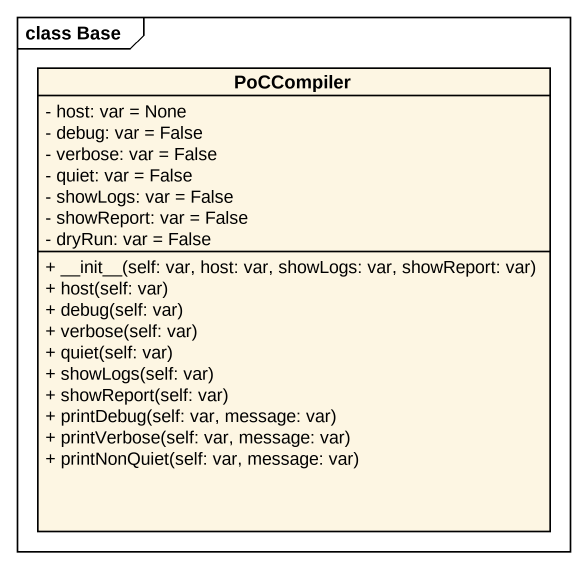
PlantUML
@startuml
mainframe class Base
hide circle
hide empty members
skinparam classAttributeIconSize 0
class PoCCompiler {
  - host: var = None
  - debug: var = False
  - verbose: var = False
  - quiet: var = False
  - showLogs: var = False
  - showReport: var = False
  - dryRun: var = False
  + ~__init~__(self: var, host: var, showLogs: var, showReport: var)
  + host(self: var)
  + debug(self: var)
  + verbose(self: var)
  + quiet(self: var)
  + showLogs(self: var)
  + showReport(self: var)
  + printDebug(self: var, message: var)
  + printVerbose(self: var, message: var)
  + printNonQuiet(self: var, message: var)
}
@enduml
